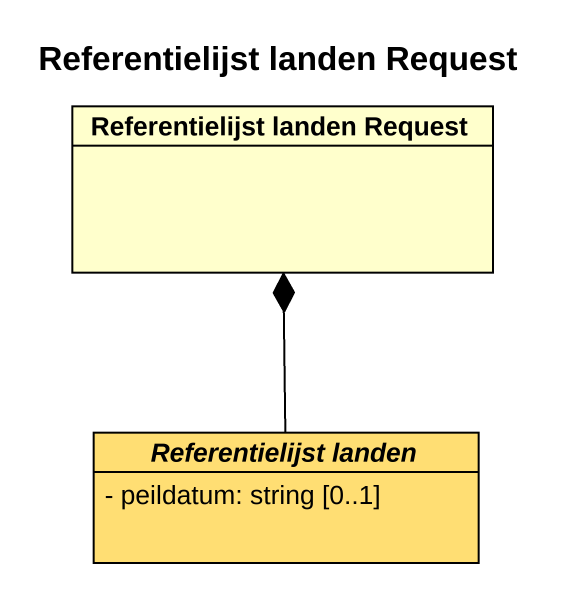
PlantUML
@startuml
title Referentielijst landen Request
hide circle
hide empty members
skinparam classAttributeIconSize 0
class "Referentielijst landen Request" as Referentielijst_landen
abstract class "Referentielijst landen" as Referentielijst_landen_2 #FFDE73 {
  - peildatum: string [0..1]
}
Referentielijst_landen_2 -up-* Referentielijst_landen
@enduml
